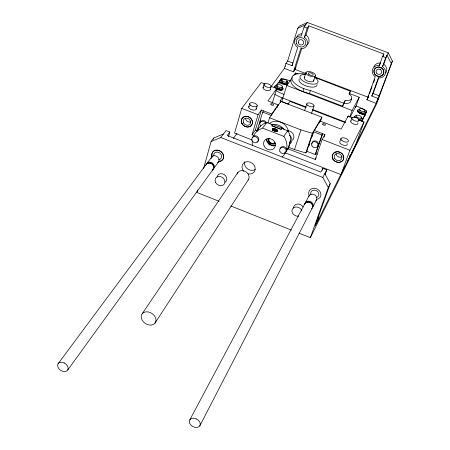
<?xml version="1.0" encoding="UTF-8"?>
<svg xmlns="http://www.w3.org/2000/svg" width="450" height="450" viewBox="0 0 450 450"><rect width="100%" height="100%" fill="white"/><g stroke="black" fill="none" stroke-linecap="round" stroke-linejoin="round"><path stroke-width="0.67" d="M252.208 141.491L252.203 142.779A18.039 15.896 34.5 0 0 252.518 145.373M274.804 128.621L277.031 129.679L277.509 130.961L276.064 131.558L275.794 130.826L274.523 130.219L274.804 128.621L273.977 128.498L272.306 128.942L273.127 130.877M285.418 66.454L285.548 65.947M274.523 130.219L273.296 130.241L273.032 130.624L272.205 129.324M197.696 189.793L196.954 192.476L219.111 201.302M203.648 168.345L211.078 141.531L213.761 138.021L223.419 134.027M213.39 139.365L213.761 138.021M228.516 136.733L229.854 132.069L226.018 130.573L220.787 137.526L211.078 141.531M265.089 84.094L261.202 82.603L241.746 108.383L234.579 133.099L252.214 139.978M248.687 107.1L249.666 103.764M256.241 108.996L257.231 105.666M262.997 87.851L263.964 84.606M253.98 135.585L252.023 134.82L258.075 114.705L261.411 110.025L272.059 114.142M252.023 134.82L255.381 130.022L261.411 110.025M256.933 131.147L262.699 112.106L263.576 110.863M257.209 131.006L258.632 127.884L258.244 129.161M260.201 122.006L260.798 120.038M270.248 89.691L271.232 86.451M278.168 83.391L278.544 82.17L281.571 83.329M272.43 102.617L276.739 88.56L270.917 86.327M279.242 83.284L280.361 79.65L281.526 78.446A33.795 15.221 17.4 0 1 290.537 80.944M280.89 79.605L281.261 78.396M271.282 86.355L284.372 68.383L285.913 63.383L287.634 61.031L297.72 28.316L299.407 26.111L307.401 22.5L388.271 52.819L392.394 61.042L376.644 103.809L310.354 237.651L299.278 233.235M267.952 123.013L269.572 117.754L280.845 101.368L321.93 117.174L320.586 121.146M277.29 107.477L278.111 104.85L267.913 100.924L276.739 88.56M280.429 102.696L280.845 101.368M285.913 63.383L291.994 65.694L297.692 47.413L297.354 47.188A6.666 6.098 39.2 0 1 294.834 39.983A6.666 6.098 39.2 0 1 300.842 35.994L301.236 36.039L304.076 26.91L307.401 22.5M292.326 77.524L286.779 85.466L281.779 101.374M284.372 68.383L293.468 71.843L300.769 48.578L301.157 48.623A6.666 6.098 39.2 0 0 307.181 44.646A6.666 6.098 39.2 0 0 304.667 37.434L304.329 37.209L307.192 28.08L308.846 25.858L383.873 54.006L382.939 56.587M293.468 71.843L295.149 69.457L301.809 48.262M304.329 37.209L305.989 34.948L308.846 25.858M295.099 74.239L295.493 72.984L298.108 73.98M304.369 77.513L306.051 72.281M302.867 91.62L303.829 88.633M287.668 148.596L287.257 149.861L288.028 148.618L290.723 139.821A17.826 15.772 34.6 0 0 287.977 130.984L281.88 128.317L281.109 129.459M289.519 142.886L290.717 140.355L289.952 142.273A17.865 15.795 34.6 0 1 287.618 149.349L287.19 149.94L287.944 148.759L287.64 149.175A17.826 15.772 34.6 0 1 286.824 150.109M291.139 79.954A16.791 7.352 17.9 0 0 307.952 93.172L309.437 93.471L310.41 90.489L343.693 103.207L345.24 100.451L347.327 100.558A9.979 4.354 18.7 0 0 350.364 95.102L348.924 93.881L350.415 91.226L316.71 78.142A16.819 7.324 17.9 0 0 315.259 77.383M313.633 81.039L315.338 75.819A5.001 2.143 17.9 0 0 309.409 71.578A5.001 2.143 17.9 0 0 307.316 74.779A5.001 2.143 17.9 0 0 315.338 75.819M304.667 110.346L306.787 103.866M367.875 97.594L367.751 98.038L367.909 97.768M368.595 96.024L368.719 95.574L368.46 96.086M349.689 156.308L349.571 156.752L349.762 156.392M306.799 151.279L315.287 154.581L322.723 133.723L321.981 135.028L313.386 131.704L306.799 151.279L305.831 152.949L294.486 149.558L300.954 129.892L269.572 117.754M311.569 113.344L314.044 105.891M305.831 152.949L312.429 133.329L321.93 117.174M308.666 146.694L309.763 143.438M311.957 136.924L313.493 132.362M319.348 122.951L320.012 120.988L341.111 129.116L348.193 115.959L352.626 117.658M315.287 154.581L321.981 135.028M287.893 148.792L315.281 159.463L322.132 139.506L324.917 134.567L314.151 130.404M324.006 137.211L324.917 134.567M309.437 93.471L342.658 106.183L343.693 103.207M342.658 106.183L345.24 100.451M322.178 170.342L322.864 168.368L326.784 169.898L325.159 174.504M349.391 94.151L350.415 91.226M351.579 98.859L350.544 101.807A9.962 4.371 18.8 0 1 346.286 103.522L344.205 103.416M347.738 117.242L348.193 115.959M340.982 138.521L339.812 141.817A3.949 1.862 19.3 0 0 343.603 145.221A3.949 1.862 19.3 0 0 347.102 143.64M349.864 116.792L352.108 110.469L359.201 97.256L349.47 93.544M350.527 154.463L350.297 155.093M350.775 121.078L351.923 117.866M355.461 107.747L359.201 97.256M310.354 237.651L328.286 187.487L330.238 183.634L324.816 173.644M330.238 183.634L316.727 221.394L318.696 217.44L316.659 223.138L341.556 173.008M392.394 61.042L376.161 103.343L366.896 99.816L375.244 76.731L374.906 76.506A6.716 6.204 25 0 1 372.577 69.322A6.716 6.204 25 0 1 378.923 65.402L379.327 65.453L380.61 63.034L380.205 62.983A6.683 6.182 24.9 0 0 373.888 66.904M379.327 65.453L382.601 56.396L383.873 54.006M369.411 93.977L372.026 86.754M373.449 82.811L374.642 79.526M284.867 152.719L341.027 174.628L349.869 150.238L364.027 122.034L358.965 120.088M362.031 120.994L364.657 115.127L360.343 113.473A3.414 1.513 19.3 0 1 357.958 110.762M347.996 159.885L348.643 158.107M364.657 115.127L361.884 121.624M377.983 98.392L371.784 96.036L378.377 77.918L378.776 77.968A6.716 6.204 25 0 0 385.138 74.064A6.716 6.204 25 0 0 382.815 66.87L382.478 66.639L385.768 57.583L388.271 52.819M366.722 111.06L364.731 116.004L366.722 111.06L365.377 110.272A34.082 15.418 19.2 0 0 356.102 105.953L349.937 117.501M371.784 96.036L373.084 93.499L378.951 77.377M382.478 66.639L383.743 64.209L387.028 55.193L391.174 63.444M364.027 122.034L355.438 145.592L341.027 174.628M367.971 97.318L368.336 96.367M368.387 96.609L368.016 97.532M349.92 155.683L350.055 155.329M350.162 155.447L349.886 156.116M275.001 130.371L275.642 128.88M343.114 169.875L344.672 166.742M347.158 161.73L347.782 160.476M351.315 153.366L376.161 103.343M199.772 425.931L312.176 208.187M312.699 207.174L316.316 200.166M366.896 99.816L367.954 97.774M328.286 187.487L322.819 177.446L326.784 169.898M189.838 419.805L304.853 203.664M305.392 202.657L309.088 195.699M322.864 168.368L320.873 172.108L227.278 135.534L229.854 132.069M315.281 159.463L316.215 157.781M314.421 130.511L320.012 120.988M287.634 131.867L288.309 130.809L287.944 129.521A11.644 10.153 33.6 0 0 269.156 123.716M154.969 323.162A7.948 6.008 33.1 0 0 148.657 312.036A7.948 6.008 33.1 0 0 142.116 320.158A7.948 6.008 33.1 0 0 154.969 323.162L248.552 179.415M286.549 149.529A18.039 15.896 34.5 0 0 286.92 146.998L286.942 145.699A18.039 15.896 34.5 0 0 284.147 136.772L283.866 136.361L287.696 130.573M282.426 97.582L280.102 100.952L288.118 104.034L289.929 101.34L305.527 107.336M142.161 313.779L237.881 172.485M271.783 114.036L278.111 104.85M293.912 75.257L295.493 72.984M291.994 65.694L292.669 64.749M253.271 136.558A18.039 15.896 34.5 0 1 254.413 134.342L255.127 133.312A18.039 15.896 34.5 0 1 262.333 128.301L266.856 122.496L272.655 124.74L271.862 125.871L280.491 129.218M276.244 85.365L278.544 82.17M67.776 369.945L213.278 169.116M213.958 168.176L218.655 161.691M233.319 138.465L237.015 133.386M275.439 130.579L276.412 129.246M57.977 363.904L206.477 164.042M206.724 163.704L211.95 156.679M274.635 131.743L275.006 131.287L276.576 131.4L277.509 130.961M275.794 130.826L277.031 129.679M276.024 131.085L277.442 130.14M276.12 131.338L277.605 130.579M297.72 28.316L305.747 24.694M275.861 131.721L277.155 131.248M266.856 122.496L266.411 122.619A17.826 15.772 34.6 0 0 259.273 127.603L257.743 129.752A17.865 15.795 34.6 0 0 257.124 130.826M288.309 130.809L289.26 130.984A5.878 5.13 32.4 0 1 293.597 134.927A5.878 5.13 32.4 0 1 292.579 140.046M310.41 90.489L308.925 90.186A16.819 7.324 17.9 0 1 291.938 79.031A16.819 7.324 17.9 0 1 305.505 74.171M300.954 129.892L312.429 133.329M275.006 131.287L272.363 129.769M304.076 26.91L307.192 28.08M382.601 56.396L385.768 57.583M287.634 61.031L293.079 63.101M373.084 93.499L379.249 95.839M295.149 69.457L306.242 73.676M314.724 76.905L368.218 97.267M280.361 79.65L281.565 80.106M286.779 85.466L352.108 110.469M361.052 117.855L362.908 118.569M306.416 107.139L282.842 98.083A32.861 14.524 17.5 0 1 274.731 94.348M312.306 109.401L345.701 122.231M312.683 110.081L345.184 122.574M262.699 112.106L271.198 115.391M241.746 108.383L258.075 114.705M322.132 139.506L349.869 150.238M262.789 128.177L283.866 136.361M255.381 130.022L257.299 130.764M315.495 153.399L317.441 154.153M288.675 147.296L294.486 149.558M220.787 137.526L322.819 177.446M230.844 205.976L291.454 230.119M383.743 64.209L384.081 64.44A6.683 6.182 24.9 0 1 385.661 72.984M305.989 34.948L306.326 35.173A6.632 6.075 39.3 0 1 306.557 45.366M272.306 128.942L273.094 130.404M272.661 128.661L273.296 130.241M273.24 128.509L273.623 130.157M273.977 128.498L274.044 130.146M237.116 173.987A6.379 5.378 33.7 0 1 245.481 171.506A6.379 5.378 33.7 0 1 248.096 180.124M274.95 145.114A5.957 5.169 33.5 0 1 266.721 138.926M275.411 143.139A4.567 3.96 33.5 0 1 270.658 142.954A4.567 3.96 33.5 0 1 268.324 138.757M275.141 143.556A4.567 3.96 33.5 0 1 269.989 143.1A4.567 3.96 33.5 0 1 268.206 138.341M269.522 143.629A5.957 5.164 33.5 0 1 268.605 142.796M280.277 148.421A3.409 2.953 32 0 1 285.553 147.561A3.409 2.953 32 0 1 284.867 152.584M312.154 142.672A3.324 2.914 29.4 0 1 316.806 141.407A3.324 2.914 29.4 0 1 317.678 146.093M312.036 143.904A3.324 2.914 29.4 0 1 312.024 143.274M275.254 145.198A6.159 5.445 34.6 0 1 266.484 139.444M273.915 145.935A6.947 6.143 34.6 0 1 272.874 145.924M269.82 144.973A6.947 6.143 34.6 0 1 268.914 144.377M282.116 156.938A18.039 15.896 34.5 0 0 283.843 155.132L284.574 154.125A18.039 15.896 34.5 0 0 285.761 151.926M252.45 137.661A3.403 2.936 34.9 0 1 257.659 136.783A3.403 2.936 34.9 0 1 257.051 141.817M260.713 126.186A3.313 2.886 35.3 0 1 261.006 121.759A3.313 2.886 35.3 0 1 265.663 123.086M260.471 122.389A3.308 2.88 35.3 0 1 263.396 120.549A3.308 2.88 35.3 0 1 266.501 122.895M289.451 135.259A5.912 5.152 32.4 0 1 289.727 143.933M271.406 124.605A11.711 10.193 33.6 0 1 284.209 129.572M274.956 142.228A3.381 2.931 33.5 0 1 270.276 142.751A3.381 2.931 33.5 0 1 269.584 138.189M256.151 108.484A3.904 1.828 16.7 0 1 251.809 109.766A3.904 1.828 16.7 0 1 249.278 106.307M270.152 89.212A3.757 1.693 16.9 0 1 266.034 90.366A3.757 1.693 16.9 0 1 263.543 87.114M357.778 122.844A3.802 1.721 19.3 0 1 353.981 124.144A3.802 1.721 19.3 0 1 351.107 120.724M342.067 156.757A3.926 3.448 26.4 0 1 335.987 153.731M250.864 121.927A3.893 3.375 36.7 0 1 245.526 118.626M308.756 196.38A4.252 3.617 27.4 0 1 314.702 194.901A4.252 3.617 27.4 0 1 315.821 200.745M304.892 204.092A4.297 3.645 27.5 0 1 310.663 201.639A4.297 3.645 27.5 0 1 312.199 207.754M306.54 202.657A3.414 2.891 27.5 0 1 310.331 202.314A3.414 2.891 27.5 0 1 312.345 205.571M304.521 204.345A4.309 3.645 27.5 0 1 310.528 202.866A4.309 3.645 27.5 0 1 311.676 208.772M211.506 157.269A4.208 3.538 36.4 0 1 217.553 156.921A4.208 3.538 36.4 0 1 217.626 162.748M211.101 158.715A4.208 3.538 36.4 0 1 211.219 157.961M206.438 164.402A4.258 3.561 36.3 0 1 212.484 163.086A4.258 3.561 36.3 0 1 212.917 169.239M207.821 163.693A3.381 2.829 36.3 0 1 211.444 163.305A3.381 2.829 36.3 0 1 213.536 166.562M205.746 165.336A4.264 3.566 36.3 0 1 211.798 164.019A4.264 3.566 36.3 0 1 212.237 170.184M286.898 82.693A2.874 1.266 17.3 0 1 283.393 83.278A2.874 1.266 17.3 0 1 282.037 80.831M281.959 87.964A2.908 1.299 17.2 0 1 278.398 88.577A2.908 1.299 17.2 0 1 277.043 86.079M360.984 118.637A2.942 1.322 19.4 0 1 358.498 119.61M355.478 117.681A2.942 1.322 19.4 0 1 355.68 116.888M364.23 111.662A2.902 1.288 19.3 0 1 363.223 113.046A2.902 1.288 19.3 0 1 359.685 111.876A2.902 1.288 19.3 0 1 359.466 110.087M283.303 82.761A2.031 0.894 17.3 0 1 282.836 82.547M282.437 82.294A2.031 0.894 17.3 0 1 282.133 82.024M287.736 83.16A4.224 1.867 17.3 0 1 282.999 84.172A4.224 1.867 17.3 0 1 280.114 80.646M286.627 81.816A4.224 1.867 17.3 0 1 287.528 82.716M286.762 81.377A4.224 1.862 17.3 0 1 286.352 84.144A4.224 1.862 17.3 0 1 280.384 82.176A4.224 1.862 17.3 0 1 282.06 79.824M279.889 88.644A2.053 0.917 17.2 0 1 277.2 87.615M282.881 88.746A4.275 1.912 17.2 0 1 280.974 90.236A4.275 1.912 17.2 0 1 276.474 89.094M274.916 87.744A4.275 1.912 17.2 0 1 275.659 85.978M281.908 86.934A4.275 1.907 17.2 0 1 281.464 89.764A4.275 1.907 17.2 0 1 275.428 87.772A4.275 1.907 17.2 0 1 277.149 85.365M361.496 118.311A4.32 1.941 19.4 0 1 360.877 120.842M354.009 117.416A4.32 1.941 19.4 0 1 354.831 116.454M361.08 117.399A4.32 1.941 19.4 0 1 362.211 119.852A4.32 1.941 19.4 0 1 358.689 120.263M354.246 117.422A4.32 1.941 19.4 0 1 356.271 115.808M283.995 94.393A32.929 14.456 17.5 0 1 275.861 90.653M317.098 84.561A9.439 4.112 17.9 0 1 306.861 86.22A9.439 4.112 17.9 0 1 299.278 78.907M314.477 77.316A9.456 4.095 17.9 0 1 315.157 84.021A9.456 4.095 17.9 0 1 301.337 79.633A9.456 4.095 17.9 0 1 305.522 74.475M313.616 79.875A4.984 2.16 17.9 0 1 308.385 81.354A4.984 2.16 17.9 0 1 304.847 77.096M282.791 88.695A3.42 1.53 17.2 0 1 279.349 89.82M361.772 112.556A2.047 0.906 19.3 0 1 360.36 111.915M365.597 113.147A4.269 1.89 19.4 0 1 360.647 113.715A4.269 1.89 19.4 0 1 357.817 110.171M364.989 111.341A4.269 1.89 19.3 0 1 363.938 113.856A4.269 1.89 19.3 0 1 358.211 111.662A4.269 1.89 19.3 0 1 359.674 109.305M380.559 69.328A2.824 2.616 24.8 0 1 380.031 69.069M309.375 195.891A6.334 5.411 27.3 0 1 312.193 188.544A6.334 5.411 27.3 0 1 320.507 192.482A6.334 5.411 27.3 0 1 316.794 199.401M310.922 194.67A4.224 3.606 27.3 0 1 313.324 190.266A4.224 3.606 27.3 0 1 318.572 192.898A4.224 3.606 27.3 0 1 316.524 197.477M212.175 157.078A6.272 5.293 36.5 0 1 215.685 150.289A6.272 5.293 36.5 0 1 223.357 155.031A6.272 5.293 36.5 0 1 219.285 161.477M213.784 155.891A4.185 3.527 36.5 0 1 216.883 152.089A4.185 3.527 36.5 0 1 221.541 155.571A4.185 3.527 36.5 0 1 218.756 159.609M296.527 37.738A6.632 6.075 39.3 0 1 301.714 33.744M280.102 100.952A3.471 0.433 -69 0 1 280.485 100.98M288.118 104.034A3.476 0.405 -69 0 1 288.45 103.753M243.731 171.309A6.913 5.867 33.7 0 1 245.616 161.955A6.913 5.867 33.7 0 1 255.088 167.58A6.913 5.867 33.7 0 1 248.091 173.897M255.139 169.532A6.868 5.844 33.8 0 1 247.438 168.789A6.868 5.844 33.8 0 1 244.699 161.713M217.058 177.092A5.169 4.32 34.9 0 1 224.241 174.623A5.169 4.32 34.9 0 1 225.056 182.284M293.58 208.102A5.209 4.399 28.2 0 1 297.315 204.064A5.209 4.399 28.2 0 1 303.053 207.028M298.704 216.107A5.237 4.41 28.2 0 1 292.247 212.484A5.237 4.41 28.2 0 1 295.341 207.073A5.237 4.41 28.2 0 1 301.798 210.696M212.248 156.977A6.272 5.293 36.5 0 1 215.859 150.171A6.272 5.293 36.5 0 1 223.493 155.126A6.272 5.293 36.5 0 1 219.06 161.398M294.497 69.907L295.447 67.708L294.497 69.907M377.004 101.486L377.966 99.09L377.004 101.486M315.433 225.332L316.609 222.463L315.433 225.332M281.931 128.025L281.132 129.251L271.879 125.668L272.7 124.448L281.931 128.025M64.322 363.015L63.231 362.554A5.766 4.095 34.8 0 0 57.994 367.251A5.766 4.095 34.8 0 0 66.814 370.986A5.766 4.095 34.8 0 0 64.322 363.015M196.667 419.062L195.547 418.59A5.844 4.219 28.7 0 0 189.585 423.079A5.844 4.219 28.7 0 0 198.669 426.926A5.844 4.219 28.7 0 0 196.667 419.062M279.804 151.172A3.414 2.959 32 0 0 285.418 152.792A3.414 2.959 32 0 0 283.483 147.561A3.414 2.959 32 0 0 279.804 151.172M311.996 145.946A3.33 2.919 29.4 0 0 317.599 146.447A3.33 2.919 29.4 0 0 314.719 141.683A3.33 2.919 29.4 0 0 311.996 145.946M264.099 146.059A6.21 5.473 34.5 0 0 274.433 147.988A6.21 5.473 34.5 0 0 269.966 138.6A6.21 5.473 34.5 0 0 264.099 146.059M251.961 140.394A3.409 2.936 34.9 0 0 257.535 142.003A3.409 2.936 34.9 0 0 255.555 136.761A3.409 2.936 34.9 0 0 251.961 140.394M271.102 104.721A1.536 0.709 17.2 0 0 273.6 105.019A1.536 0.709 17.2 0 0 271.828 103.674A1.536 0.709 17.2 0 0 271.102 104.721M323.004 124.729A1.547 0.714 18.6 0 0 325.479 125.01A1.547 0.714 18.6 0 0 323.629 123.632A1.547 0.714 18.6 0 0 323.004 124.729M264.96 86.102A3.763 1.682 16.9 0 0 271.08 86.867A3.763 1.682 16.9 0 0 266.754 83.633A3.763 1.682 16.9 0 0 264.96 86.102M353.008 119.886A3.808 1.716 19.3 0 0 359.016 120.589A3.808 1.716 19.3 0 0 354.375 117.219A3.808 1.716 19.3 0 0 353.008 119.886M342.084 140.681A3.96 1.856 19.3 0 0 348.356 141.368A3.96 1.856 19.3 0 0 343.558 137.801A3.96 1.856 19.3 0 0 342.084 140.681M250.672 105.362A3.915 1.817 16.7 0 0 257.062 106.116A3.915 1.817 16.7 0 0 252.613 102.696A3.915 1.817 16.7 0 0 250.672 105.362M241.914 123.396A5.872 5.085 36.7 0 0 251.601 125.196A5.872 5.085 36.7 0 0 247.241 116.381A5.872 5.085 36.7 0 0 241.914 123.396M333.124 159.458A5.929 5.192 26.5 0 0 343.136 159.913A5.929 5.192 26.5 0 0 337.635 151.678A5.929 5.192 26.5 0 0 333.124 159.458M307.862 105.497A3.78 1.71 18.1 0 0 313.931 106.228A3.78 1.71 18.1 0 0 309.448 102.921A3.78 1.71 18.1 0 0 307.862 105.497M333.051 159.278A5.929 5.192 26.5 0 0 343.074 160.211A5.929 5.192 26.5 0 0 338.023 151.768A5.929 5.192 26.5 0 0 333.051 159.278M334.716 158.558A3.949 3.459 26.5 0 0 341.398 159.176A3.949 3.459 26.5 0 0 338.023 153.546A3.949 3.459 26.5 0 0 334.716 158.558M241.672 122.889A5.872 5.085 36.7 0 0 251.252 125.634A5.872 5.085 36.7 0 0 247.821 116.556A5.872 5.085 36.7 0 0 241.672 122.889M243.416 122.501A3.915 3.392 36.7 0 0 249.806 124.329A3.915 3.392 36.7 0 0 247.511 118.271A3.915 3.392 36.7 0 0 243.416 122.501M282.623 81.163A2.874 1.266 17.3 0 0 287.274 81.754A2.874 1.266 17.3 0 0 283.933 79.296A2.874 1.266 17.3 0 0 282.623 81.163M277.616 86.439A2.908 1.294 17.2 0 0 282.33 87.03A2.908 1.294 17.2 0 0 278.961 84.527A2.908 1.294 17.2 0 0 277.616 86.439M356.867 117.197A2.942 1.316 19.3 0 0 361.507 117.748A2.942 1.316 19.3 0 0 357.913 115.155A2.942 1.316 19.3 0 0 356.867 117.197M360.349 110.531A2.902 1.282 19.3 0 0 364.922 111.082A2.902 1.282 19.3 0 0 361.367 108.54A2.902 1.282 19.3 0 0 360.349 110.531M308.942 74.424A2.587 1.108 17.9 0 0 313.093 74.964A2.587 1.108 17.9 0 0 310.033 72.771A2.587 1.108 17.9 0 0 308.942 74.424M296.443 43.487A5.001 4.573 39.2 0 0 304.667 45.714A5.001 4.573 39.2 0 0 301.905 37.749A5.001 4.573 39.2 0 0 296.443 43.487M298.339 42.711A2.835 2.587 39.2 0 0 302.878 44.432A2.835 2.587 39.2 0 0 301.787 39.825A2.835 2.587 39.2 0 0 298.339 42.711M374.569 73.783A5.04 4.652 25 0 0 383.175 74.391A5.04 4.652 25 0 0 378.973 67.016A5.04 4.652 25 0 0 374.569 73.783M376.605 73.147A2.852 2.638 25 0 0 381.459 73.001A2.852 2.638 25 0 0 378.641 69.064A2.852 2.638 25 0 0 376.605 73.147M374.647 73.963A5.04 4.652 25 0 0 383.254 74.143A5.04 4.652 25 0 0 378.664 66.971A5.04 4.652 25 0 0 374.647 73.963M215.618 182.492A5.192 4.331 34.9 0 0 224.145 184.191A5.192 4.331 34.9 0 0 220.208 176.552A5.192 4.331 34.9 0 0 215.618 182.492"/></g></svg>
